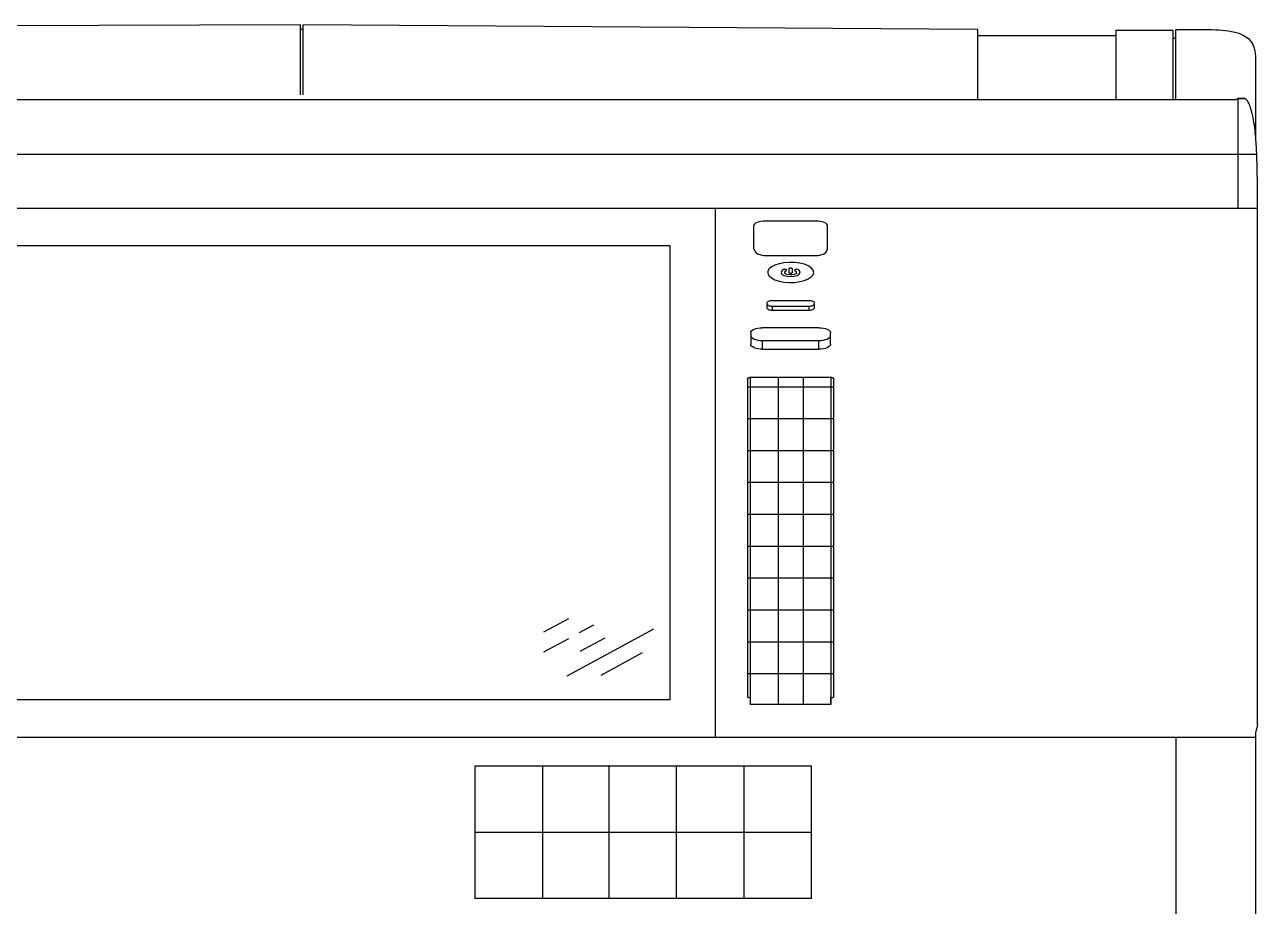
# Model space of a CAD drawing. Extents: x -49 to 275, y -8 to 142.
# Drawn here: x -28.43 to -14.52, y 35.39 to 45.33 of the extents above; entities that cross this region are included whole.
import ezdxf
from ezdxf.enums import TextEntityAlignment as Align

# ---------------------------------------------------------------- set-up
doc = ezdxf.new("R2010")
doc.units = 0
doc.header["$LTSCALE"] = 0.5
doc.header["$MEASUREMENT"] = 0
doc.layers.add('OBJECT', color=7, linetype='CONTINUOUS')
doc.layers.add('RISER', color=7, linetype='CONTINUOUS')
doc.styles.add('ARIAL', font='arial.ttf')

# ---------------------------------------------------------------- blocks, each defined once
blk = doc.blocks.new('*U46')
at = {"layer": 'RISER'}
for p, q in [((6.206, 16.318), (-8.304, 16.263)), ((6.206, 15.527), (6.206, 16.318)), ((13.845, 16.263), (6.234, 16.318)), ((6.234, 15.527), (6.234, 16.318)), ((6.234, 16.263), (6.206, 16.263)), ((13.845, 15.472), (13.845, 16.263)), ((15.404, 16.193), (13.846, 16.193)), ((16.05, 16.254), (15.404, 16.254)), ((15.404, 16.254), (15.404, 15.472)), ((16.05, 15.472), (16.05, 16.254)), ((16.08, 16.163), (16.05, 16.163)), ((16.08, 15.472), (16.08, 16.263)), ((16.08, 16.263), (16.38, 16.263)), ((16.98, 15.913), (16.98, 15.056)), ((16.75, 15.472), (-16.78, 15.472)), ((16.75, 15.472), (16.78, 15.486)), ((16.85, 15.486), (16.78, 15.486)), ((16.78, 15.486), (16.85, 15.486)), ((16.78, 15.486), (16.78, 14.246)), ((16.993, 14.853), (-16.993, 14.853)), ((17, 8.425), (17, 14.506)), ((17, 14.246), (-17, 14.246)), ((10.884, 14.246), (10.884, 8.281)), ((12.021, 14.103), (11.447, 14.103)), ((11.316, 14.046), (11.316, 13.794)), ((12.151, 13.794), (12.151, 14.046)), ((10.375, 13.822), (-10.375, 13.822)), ((10.375, 8.705), (10.375, 13.822)), ((11.455, 13.714), (12.016, 13.714)), ((11.714, 13.563), (11.714, 13.524)), ((11.754, 13.524), (11.754, 13.563)), ((11.464, 13.176), (11.464, 13.126)), ((11.941, 13.204), (11.527, 13.204)), ((11.527, 13.143), (11.527, 13.098)), ((11.527, 13.143), (11.941, 13.143)), ((11.527, 13.098), (11.941, 13.098)), ((11.937, 13.144), (11.937, 13.143)), ((11.941, 13.143), (11.941, 13.098)), ((12.004, 13.126), (12.004, 13.176)), ((11.284, 12.843), (11.284, 12.713)), ((12.054, 12.9), (11.414, 12.9)), ((12.184, 12.713), (12.184, 12.843)), ((11.414, 12.755), (12.054, 12.755)), ((11.414, 12.755), (11.414, 12.656)), ((11.414, 12.656), (12.054, 12.656)), ((12.054, 12.656), (12.054, 12.755)), ((11.248, 12.326), (11.248, 8.737)), ((11.278, 12.34), (12.189, 12.34)), ((11.278, 12.34), (11.278, 8.648)), ((11.594, 12.34), (11.594, 8.648)), ((11.874, 12.34), (11.874, 8.648)), ((12.189, 12.34), (12.189, 8.648)), ((12.22, 8.737), (12.22, 12.326)), ((12.22, 12.23), (11.248, 12.23)), ((12.22, 11.871), (11.248, 11.871)), ((12.22, 11.511), (11.248, 11.511)), ((12.22, 11.152), (11.248, 11.152)), ((12.22, 10.792), (11.248, 10.792)), ((12.22, 10.433), (11.248, 10.433)), ((12.22, 10.073), (11.248, 10.073)), ((8.951, 9.467), (9.232, 9.619)), ((12.22, 9.714), (11.248, 9.714)), ((9.214, 8.973), (10.189, 9.502)), ((9.351, 9.46), (9.512, 9.547)), ((8.951, 9.243), (9.232, 9.395)), ((9.361, 9.251), (9.641, 9.403)), ((12.22, 9.354), (11.248, 9.354)), ((9.597, 8.981), (10.064, 9.235)), ((12.22, 8.995), (11.248, 8.995)), ((-10.375, 8.705), (10.375, 8.705)), ((11.278, 8.723), (11.278, 8.667)), ((12.189, 8.648), (11.278, 8.648)), ((12.189, 8.667), (12.189, 8.723)), ((17, 8.425), (16.98, 8.328)), ((-16.98, 8.281), (16.98, 8.281)), ((16.08, 8.281), (16.08, -8.922)), ((16.98, 8.328), (16.98, -8.328)), ((8.17, 7.954), (8.17, 6.461)), ((11.97, 7.954), (8.17, 7.954)), ((8.933, 7.954), (8.933, 6.461)), ((9.683, 7.954), (9.683, 6.461)), ((10.446, 6.461), (10.446, 7.954)), ((11.208, 6.461), (11.208, 7.954)), ((11.97, 6.461), (11.97, 7.954)), ((11.97, 7.204), (8.17, 7.204)), ((11.97, 6.461), (8.17, 6.461))]:
    blk.add_line(p, q, dxfattribs=at)
at = {"layer": 'RISER', "flags": 128}
for points in [[(11.447, 14.103), (11.421, 14.102), (11.397, 14.099), (11.374, 14.093), (11.355, 14.086), (11.338, 14.078), (11.326, 14.068), (11.319, 14.057), (11.316, 14.046)], [(12.151, 14.046), (12.149, 14.057), (12.142, 14.068), (12.13, 14.078), (12.113, 14.086), (12.094, 14.093), (12.071, 14.099), (12.047, 14.102), (12.021, 14.103)], [(12.016, 13.714), (12.041, 13.715), (12.064, 13.718), (12.086, 13.724), (12.105, 13.73), (12.12, 13.739), (12.132, 13.748), (12.139, 13.758), (12.141, 13.772)], [(11.331, 13.768), (11.333, 13.758), (11.34, 13.748), (11.352, 13.739), (11.367, 13.73), (11.386, 13.724), (11.408, 13.718), (11.431, 13.715), (11.455, 13.714)], [(11.994, 13.524), (11.987, 13.55), (11.966, 13.575), (11.933, 13.597), (11.889, 13.615), (11.837, 13.628), (11.779, 13.636), (11.719, 13.637), (11.659, 13.633), (11.604, 13.622), (11.556, 13.606), (11.517, 13.586), (11.49, 13.562), (11.476, 13.537), (11.476, 13.51), (11.49, 13.485), (11.517, 13.461), (11.556, 13.441), (11.604, 13.425), (11.659, 13.414), (11.719, 13.41), (11.779, 13.411), (11.837, 13.419), (11.889, 13.432), (11.933, 13.45), (11.966, 13.472), (11.987, 13.497), (11.994, 13.524)], [(11.654, 13.555), (11.633, 13.54), (11.626, 13.522), (11.636, 13.504), (11.659, 13.49), (11.694, 13.48), (11.734, 13.476), (11.774, 13.48), (11.809, 13.49), (11.832, 13.504), (11.842, 13.522), (11.835, 13.54), (11.814, 13.555)], [(11.684, 13.543), (11.688, 13.546), (11.689, 13.55), (11.687, 13.553), (11.682, 13.556), (11.676, 13.558), (11.668, 13.558), (11.66, 13.557), (11.654, 13.555)], [(11.784, 13.543), (11.798, 13.533), (11.801, 13.52), (11.793, 13.509), (11.774, 13.5), (11.748, 13.495), (11.72, 13.495), (11.694, 13.5), (11.675, 13.509), (11.667, 13.52), (11.67, 13.533), (11.684, 13.543)], [(11.754, 13.563), (11.752, 13.566), (11.748, 13.569), (11.742, 13.571), (11.734, 13.572), (11.726, 13.571), (11.72, 13.569), (11.716, 13.566), (11.714, 13.563)], [(11.714, 13.524), (11.716, 13.52), (11.72, 13.517), (11.726, 13.515), (11.734, 13.515), (11.742, 13.515), (11.748, 13.517), (11.752, 13.52), (11.754, 13.524)], [(11.814, 13.555), (11.808, 13.557), (11.8, 13.558), (11.792, 13.558), (11.786, 13.556), (11.781, 13.553), (11.779, 13.55), (11.78, 13.546), (11.784, 13.543)], [(11.527, 13.204), (11.515, 13.203), (11.503, 13.201), (11.492, 13.199), (11.482, 13.195), (11.475, 13.191), (11.469, 13.186), (11.465, 13.181), (11.464, 13.176)], [(11.464, 13.171), (11.465, 13.165), (11.469, 13.16), (11.475, 13.156), (11.482, 13.151), (11.492, 13.148), (11.503, 13.145), (11.515, 13.144), (11.527, 13.143)], [(11.464, 13.126), (11.465, 13.121), (11.469, 13.115), (11.475, 13.111), (11.482, 13.106), (11.492, 13.103), (11.503, 13.1), (11.515, 13.099), (11.527, 13.098)], [(12.004, 13.176), (12.003, 13.181), (11.999, 13.186), (11.993, 13.191), (11.986, 13.195), (11.976, 13.199), (11.965, 13.201), (11.953, 13.203), (11.941, 13.204)], [(11.941, 13.143), (11.953, 13.144), (11.965, 13.145), (11.976, 13.148), (11.986, 13.151), (11.993, 13.156), (11.999, 13.16), (12.003, 13.165), (12.004, 13.171)], [(11.941, 13.098), (11.953, 13.099), (11.965, 13.1), (11.976, 13.103), (11.986, 13.106), (11.993, 13.111), (11.999, 13.115), (12.003, 13.121), (12.004, 13.126)], [(11.284, 12.843), (11.286, 12.854), (11.294, 12.865), (11.306, 12.875), (11.322, 12.884), (11.342, 12.891), (11.364, 12.896), (11.389, 12.899), (11.414, 12.9)], [(11.284, 12.812), (11.286, 12.801), (11.294, 12.79), (11.306, 12.78), (11.322, 12.772), (11.342, 12.765), (11.364, 12.759), (11.389, 12.756), (11.414, 12.755)], [(12.054, 12.9), (12.079, 12.899), (12.104, 12.896), (12.126, 12.891), (12.146, 12.884), (12.162, 12.875), (12.174, 12.865), (12.182, 12.854), (12.184, 12.843)], [(12.054, 12.755), (12.079, 12.756), (12.104, 12.759), (12.126, 12.765), (12.146, 12.772), (12.162, 12.78), (12.174, 12.79), (12.182, 12.801), (12.184, 12.812)], [(11.414, 12.656), (11.389, 12.657), (11.364, 12.661), (11.342, 12.666), (11.322, 12.673), (11.306, 12.682), (11.294, 12.691), (11.286, 12.702), (11.284, 12.713)], [(12.184, 12.713), (12.182, 12.702), (12.174, 12.691), (12.162, 12.682), (12.146, 12.673), (12.126, 12.666), (12.104, 12.661), (12.079, 12.657), (12.054, 12.656)], [(11.248, 12.326), (11.249, 12.329), (11.251, 12.332), (11.254, 12.334), (11.258, 12.336), (11.262, 12.338), (11.268, 12.339), (11.273, 12.34), (11.28, 12.34)], [(12.188, 12.34), (12.195, 12.34), (12.2, 12.339), (12.206, 12.338), (12.21, 12.336), (12.214, 12.334), (12.217, 12.332), (12.219, 12.329), (12.22, 12.326)], [(11.278, 8.723), (11.273, 8.723), (11.268, 8.724), (11.262, 8.725), (11.258, 8.727), (11.254, 8.729), (11.251, 8.731), (11.249, 8.734), (11.248, 8.737)], [(12.22, 8.737), (12.219, 8.734), (12.217, 8.731), (12.214, 8.729), (12.21, 8.727), (12.206, 8.725), (12.2, 8.724), (12.195, 8.723), (12.189, 8.723)]]:
    blk.add_lwpolyline(points, dxfattribs=at)
at = {"layer": 'RISER'}
for centre, radius, start, end in [((11.353, 13.797), 0.0366, 184.9493, 232.196), ((12.117, 13.796), 0.0344, 314.9971, 355.9547)]:
    blk.add_arc(centre, radius, start, end, dxfattribs=at)
for points, knots in [([(16.38, 16.263), (16.429, 16.263), (16.527, 16.263), (16.673, 16.253), (16.797, 16.224), (16.888, 16.176), (16.944, 16.112), (16.969, 16.041), (16.979, 15.972), (16.98, 15.932), (16.98, 15.913), (16.98, 15.913)], [0, 0, 0, 0, 0.181912, 0.363659, 0.542983, 0.650148, 0.741059, 0.849563, 0.927548, 0.999997, 1, 1, 1, 1]), ([(17, 14.506), (17, 14.558), (16.999, 14.652), (16.996, 14.773), (16.993, 14.859), (16.99, 14.923), (16.986, 14.981), (16.98, 15.06), (16.971, 15.155), (16.953, 15.27), (16.93, 15.369), (16.903, 15.437), (16.882, 15.468), (16.867, 15.48), (16.858, 15.485), (16.853, 15.486), (16.85, 15.486)], [0, 0, 0, 0, 0.149715, 0.268108, 0.350827, 0.400585, 0.454193, 0.520312, 0.638411, 0.758655, 0.879375, 0.939825, 0.970033, 0.985091, 0.992586, 1, 1, 1, 1]), ([(11.289, 8.648), (11.287, 8.649), (11.284, 8.651), (11.28, 8.657), (11.279, 8.663), (11.278, 8.667)], [0, 0, 0, 0, 0.3025497, 0.5883995, 1, 1, 1, 1]), ([(12.189, 8.667), (12.189, 8.665), (12.189, 8.66), (12.186, 8.653), (12.182, 8.65), (12.179, 8.648)], [0, 0, 0, 0, 0.258674, 0.533665, 1, 1, 1, 1])]:
    blk.add_open_spline(points, degree=3, knots=knots, dxfattribs=at)
at = {"layer": 'RISER', "color": 1, "style": 'ARIAL'}
blk.add_attdef('STATIONID', text='', height=0.688, dxfattribs=at).set_placement((0, 17.891), align=Align.CENTER)
blk.add_attdef('DRAWINGREF', text='', height=0.688, dxfattribs=at).set_placement((0, -9.423), align=Align.TOP_CENTER)

msp = doc.modelspace()

# ---------------------------------------------------------------- block references
at = {"layer": 'OBJECT'}
msp.add_blockref('*U46', (-31.52, 29.015), dxfattribs=at)

doc.saveas('drawing.dxf')
